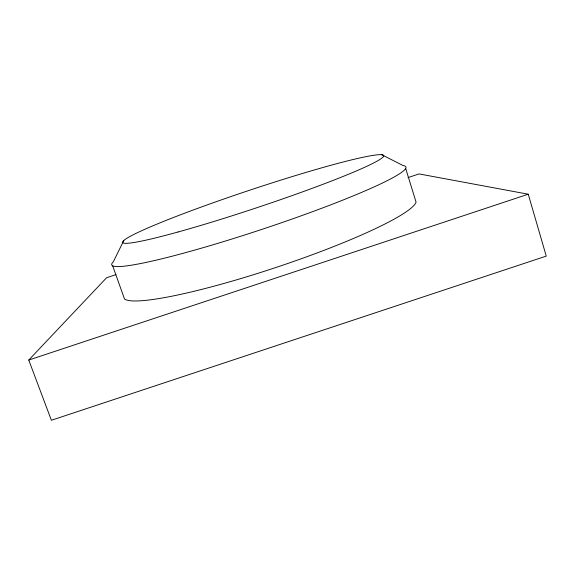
<?xml version="1.0" encoding="UTF-8"?>
<svg xmlns="http://www.w3.org/2000/svg" width="575" height="575" viewBox="0 0 575 575"><rect width="100%" height="100%" fill="white"/><g stroke="black" fill="none" stroke-linecap="round" stroke-linejoin="round"><path stroke-width="0.86" d="M123.848 240.443L113.297 261.805A155.013 13.707 -18.4 0 0 262.646 229.123A155.013 13.707 -18.4 0 0 403.032 165.521L381.743 154.725M408.013 177.596L419.082 173.923L528.253 194.206L546.25 256.105L51.383 420.275L28.75 360.051L106.583 277.747L115.956 274.634M28.75 360.051L528.253 194.206M112.65 265.815L124.502 298.964A154.237 19.629 -18.4 0 0 275.439 267.648A154.237 19.629 -18.4 0 0 416.063 202.12L405.684 168.439M178.056 231.984A137.533 9.437 -18.4 0 0 383.202 156.86A137.533 9.437 -18.4 0 0 198.303 208.128A137.533 9.437 -18.4 0 0 178.056 231.984"/></g></svg>
